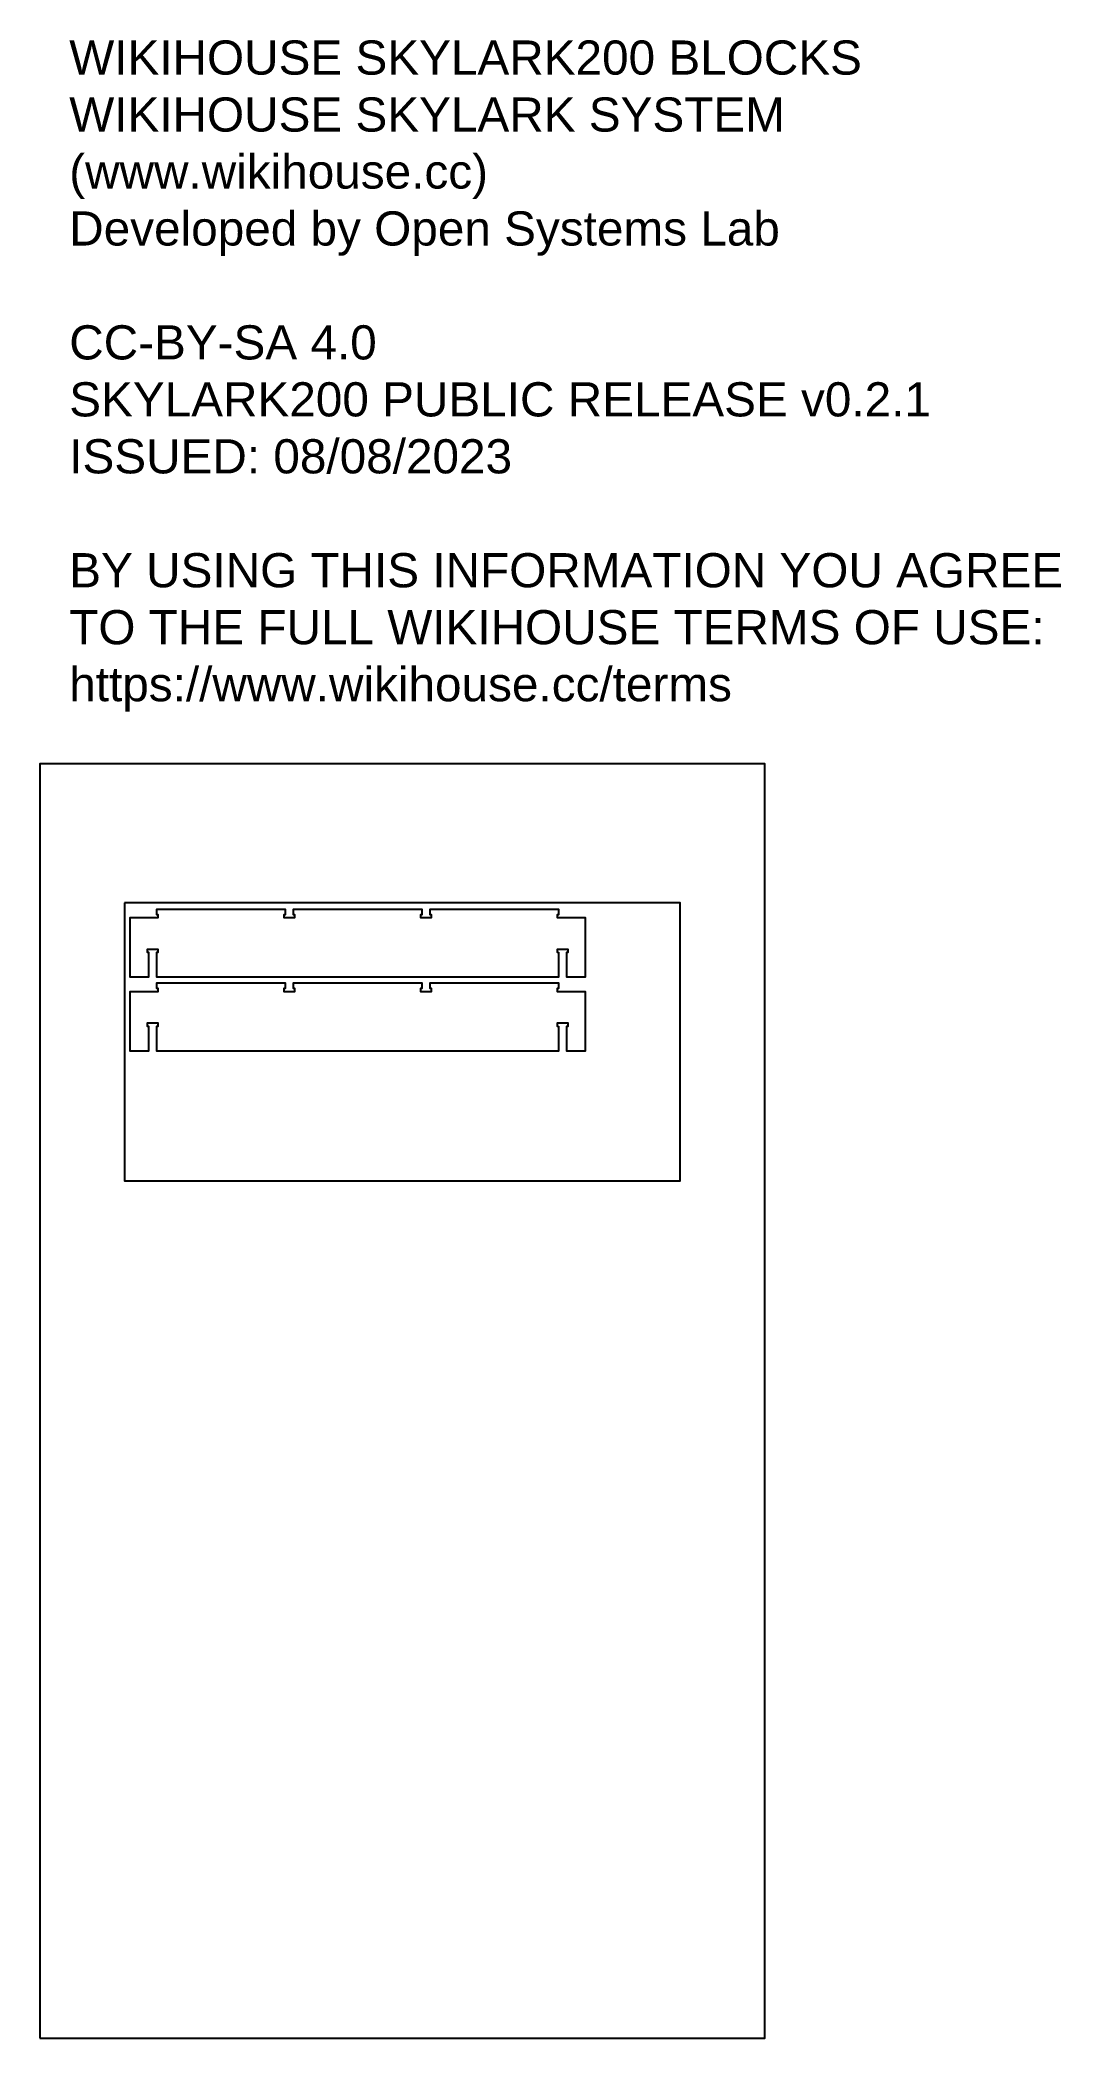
# Model space of a CAD drawing. Extents: x 0 to 4485, y 0 to 8771.
import ezdxf

# ---------------------------------------------------------------- set-up
doc = ezdxf.new("R2010")
doc.units = 0
for name, color, linetype in [('0_SHEET_SPRUCEPLY_2440X122', 1, 'CONTINUOUS'), ('4_ANYTOOL_CUTTHROUGH_OUTSI', 5, 'CONTINUOUS'), ('DONOTCUT', 7, 'CONTINUOUS'), ('README', 1, 'CONTINUOUS')]:
    doc.layers.add(name, color=color, linetype=linetype)
doc.styles.add('ARIAL', font='arial.ttf')

msp = doc.modelspace()

# ---------------------------------------------------------------- linework, layer by layer
at = {"layer": '0_SHEET_SPRUCEPLY_2440X122'}
msp.add_lwpolyline([(371.7, 4982.6), (371.7, 3762.6), (2811.7, 3762.6), (2811.7, 4982.6)], close=True, dxfattribs=at)
at = {"layer": '4_ANYTOOL_CUTTHROUGH_OUTSI', "color": 5}
for points in [[(2277.5, 4766.3), (2277.5, 4656.3), (514, 4656.3), (514, 4766.3), (520, 4766.3), (520, 4778.8), (471.5, 4778.8), (471.5, 4766.3), (477.5, 4766.3), (477.5, 4656.3), (396, 4656.3), (396, 4918.3), (520, 4918.3), (520, 4930.8), (514, 4930.8), (514, 4955.8), (1077.5, 4955.8), (1077.5, 4930.8), (1071.5, 4930.8), (1071.5, 4918.3), (1120, 4918.3), (1120, 4930.8), (1114, 4930.8), (1114, 4955.8), (1677.5, 4955.8), (1677.5, 4930.8), (1671.5, 4930.8), (1671.5, 4918.3), (1720, 4918.3), (1720, 4930.8), (1714, 4930.8), (1714, 4955.8), (2277.5, 4955.8), (2277.5, 4930.8), (2271.5, 4930.8), (2271.5, 4918.3), (2395.5, 4918.3), (2395.5, 4656.3), (2314, 4656.3), (2314, 4766.3), (2320, 4766.3), (2320, 4778.8), (2271.5, 4778.8), (2271.5, 4766.3)], [(2277.5, 4442.2), (2277.5, 4332.2), (514, 4332.2), (514, 4442.2), (520, 4442.2), (520, 4454.7), (471.5, 4454.7), (471.5, 4442.2), (477.5, 4442.2), (477.5, 4332.2), (396, 4332.2), (396, 4594.2), (520, 4594.2), (520, 4606.7), (514, 4606.7), (514, 4631.7), (1077.5, 4631.7), (1077.5, 4606.7), (1071.5, 4606.7), (1071.5, 4594.2), (1120, 4594.2), (1120, 4606.7), (1114, 4606.7), (1114, 4631.7), (1677.5, 4631.7), (1677.5, 4606.7), (1671.5, 4606.7), (1671.5, 4594.2), (1720, 4594.2), (1720, 4606.7), (1714, 4606.7), (1714, 4631.7), (2277.5, 4631.7), (2277.5, 4606.7), (2271.5, 4606.7), (2271.5, 4594.2), (2395.5, 4594.2), (2395.5, 4332.2), (2314, 4332.2), (2314, 4442.2), (2320, 4442.2), (2320, 4454.7), (2271.5, 4454.7), (2271.5, 4442.2)]]:
    msp.add_lwpolyline(points, close=True, dxfattribs=at)
at = {"layer": 'DONOTCUT'}
msp.add_lwpolyline([(0, 0), (3183.4, 0), (3183.4, 5593.4), (0, 5593.4)], close=True, dxfattribs=at)

# ---------------------------------------------------------------- texts
at = {"layer": 'README', "insert": (128.7, 8768.5, 0), "char_height": 150, "width": 8996.739, "attachment_point": 1, "style": 'ARIAL'}
msp.add_mtext('{\\fArial;WIKIHOUSE SKYLARK200 BLOCKS}\\P{\\fArial;WIKIHOUSE SKYLARK SYSTEM}\\P{\\fArial;(www.wikihouse.cc)}\\P{\\fArial;Developed by Open Systems Lab}\\P\\P{\\fArial;CC-BY-SA 4.0}\\P{\\fArial;SKYLARK200 PUBLIC RELEASE v0.2.1}\\P{\\fArial;ISSUED: 08/08/2023}\\P\\P{\\fArial;BY USING THIS INFORMATION YOU AGREE }\\P{\\fArial;TO THE FULL WIKIHOUSE TERMS OF USE:}\\P{\\fArial;https://www.wikihouse.cc/terms}', dxfattribs=at)

doc.saveas('drawing.dxf')
